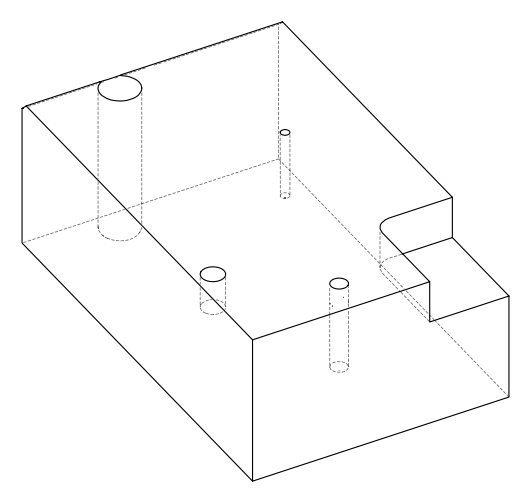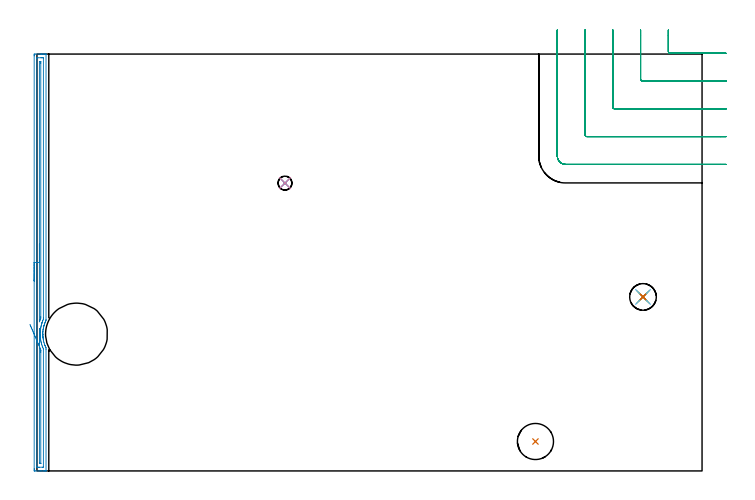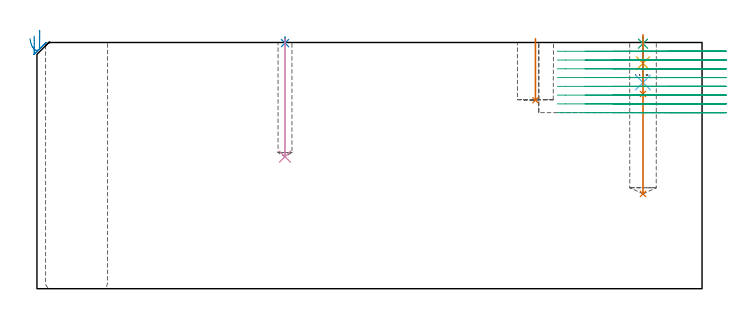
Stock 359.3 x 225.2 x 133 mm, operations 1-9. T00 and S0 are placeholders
(PLAN: 10 operations, 7 tool changes, 24.7 min)
(1 INDEXABLE_INSERT_DRILL_BLIND_HOLE_FROM_SOLID | STEP1POCKET | NXT0302_010 | 0.13 min | 9238 mm3)
(2 SPOT_DRILL | STEP1POCKET_1 | NXT0321_9005460120000 | 0.03 min | 0 mm3)
(3 SPOT_DRILL_1 | STEP1POCKET_2 | NXT0321_9005460120000 | 0.03 min | 2 mm3)
(4 DRILL_BLIND_HOLE_INTO_CENTER | STEP1POCKET_1 | UGT0301_026 | 0.26 min | 2643 mm3)
(5 DRILL_BLIND_HOLE_INTO_CENTER_1 | STEP1POCKET_2 | UGT0301_026 | 0.05 min | 426 mm3)
(6 DRILL_TO_ENLARGE_BLIND_HOLE | STEP1POCKET_2 | UGT0301_276 | 0.1 min | 2614 mm3)
(7 GUN_DRILL_BLIND_HOLE | STEP1POCKET_2 | UGT0307_011 | 0.47 min | 9753 mm3)
(8 AREA_MILL | FG_CHAMFER_SURFACE | UGT0205_001 | 5.61 min | 4615 mm3)
(9 MILL_CORNER_NOTCH_RECTANGULAR | CORNER_NOTCH_RECTANGULAR | UGT0201_094 | Follow Part, ap 5, ae 75% | 9.28 min | 230979 mm3)
(10 MILL_THROUGH_HOLE_FROM_SOLID_MATERIAL | STEP1HOLE | NXT0201_007 | Circular | 8.69 min | 116771 mm3)
(TOOL NXT0302_010 | Index. Insert Drill 19.5mm [880-D1950L25-05] | D19.5 PA176 FL98 Z2)
(TOOL NXT0321_9005460120000 | NC Spot Drill, 142deg, 12mm, Carbide, Uncoated | D12 PA142 FL30 Z2)
(TOOL UGT0301_026 | Twist Drill 7.5 mm | D7.5 PA118 FL69 Z2)
(TOOL UGT0301_276 | Twist Drill 14.4 mm | D14.4 PA118 FL114 Z2)
(TOOL UGT0307_011 | Gun Drill 14.3 mm | D14.3 PA130 FL24 Z1)
(TOOL UGT0205_001 | Chamfer Mill 20 x 3 x 45 deg. | D20 FL50 Z2)
(TOOL UGT0201_094 | End mill 20 mm | D20 FL38 Z4)
(TOOL NXT0201_007 | ENDMILL 25mm [R216.25-25050GCK54P 1620] | D25 R3 FL54 Z5)
(OP 1 INDEXABLE_INSERT_DRILL_BLIND_HOLE_FROM_SOLID)
G17 G21 G94 G90
T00 M6
G54
G17 G0 G90 X269.3 Y15.9 S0 M3
G43 Z143. H1
G94 G81 G98 Z101.8 F250. R135.
G80
M5
M2
(OP 2 SPOT_DRILL)
G17 G21 G94 G90
T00 M6
G54
G17 G0 G90 X134. Y155.5 S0 M3
G43 Z143. H0
G94 G81 G98 Z132.677 F250. R136.
G80
M5
M2
(OP 3 SPOT_DRILL_1)
G17 G21 G94 G90
T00 M6
G54
G17 G0 G90 X327.4 Y94. S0 M3
G43 Z143. H0
G94 G81 G98 Z132.385 F250. R136.
G80
M5
M2
(OP 4 DRILL_BLIND_HOLE_INTO_CENTER)
G17 G21 G94 G90
T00 M6
G54
G17 G0 G90 X134. Y155.5 S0 M3
G43 Z143. H0
G94 G81 G98 Z71.3 F250. R135.
G80
M5
M2
(OP 5 DRILL_BLIND_HOLE_INTO_CENTER_1)
G17 G21 G94 G90
T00 M6
G54
G17 G0 G90 X327.4 Y94. S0 M3
G43 Z143. H0
G94 G81 G98 Z121.75 F250. R135.
G80
M5
M2
(OP 6 DRILL_TO_ENLARGE_BLIND_HOLE)
G17 G21 G94 G90
T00 M6
G54
G17 G0 G90 X327.4 Y94. S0 M3
G43 Z143. H0
G94 G81 G98 Z111.4 F250. R135.
G80
M5
M2
(OP 7 GUN_DRILL_BLIND_HOLE)
G17 G21 G94 G90
T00 M6
G54
G17 G0 G90 X327.4 Y94. M8
G43 Z143. H0
Z137.146
S716 M3
G94 G1 Z105.212 F125. M26
G4 X.084
Z51.2 F250.
G4 X.084
G0 Z51.3
M5
M9
Z137.146
Z143.
M2
(OP 8 AREA_MILL)
G17 G21 G94 G90
T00 M6
G54
G17 G0 G90 X-1.5 Y102.6 S1061 M3
G43 Z143. H0
Z136.6
G94 G1 Y102.638 Z135.728 F250.
Y102.752 Z134.863
Y102.941 Z134.012
Y103.203 Z133.18
Y103.537 Z132.374
Y103.94 Z131.6
Y104.408 Z130.864
Y104.94 Z130.172
Y105.529 Z129.529
Y106.172 Z128.94
Y106.864 Z128.408
Y107.6 Z127.94
Y108.374 Z127.537
Y109.18 Z127.203
Y110.012 Z126.941
Y110.864 Z126.752
Y111.728 Z126.638
Y112.6 Z126.6
Y224.243
X-1.499 Y224.595 Z126.601
X-1.494 Y225.129 Z126.603
X-1.491 Y225.192 Z126.605
X-0.963 Y225.2 Z127.133
X1.7 Z129.794
X2.272 Z130.369
X2.588 Z130.684
X3.16 Z131.256
X3.475 Z131.57
X4.106 Z132.205
X4.519 Z132.618
X4.868 Y225.193 Z132.96
X4.897 Y225.19 Z132.988
X4.9 Y225.041 Z133.
Y81.812
X4.898 Y81.359 Z132.986
X4.809 Y81.161 Z132.909
X4.699 Y80.92 Z132.795
X4.659 Y80.831 Z132.756
X4.512 Y80.501 Z132.61
X4.319 Y80.028 Z132.416
X4.261 Y79.874 Z132.358
X4.152 Y79.581 Z132.247
X4.082 Y79.401 Z132.181
X3.998 Y79.135 Z132.092
X3.868 Y78.689 Z131.96
X3.825 Y78.547 Z131.92
X3.771 Y78.366 Z131.868
X3.744 Y78.271 Z131.839
X3.526 Y77.379 Z131.622
X3.475 Y77.105 Z131.574
X3.457 Y76.997 Z131.552
X3.442 Y76.904 Z131.533
X3.364 Y76.496 Z131.462
X3.363 Y76.487 Z131.46
X3.345 Y76.353 Z131.443
X3.244 Y75.595 Z131.34
X3.241 Y75.566 Z131.337
X3.201 Y75.172 Z131.298
X3.181 Y74.673 Z131.27
X3.168 Y74.128 Z131.26
X3.164 Y73.931 Z131.254
X3.163 Y73.887
Y73.812 Z131.251
Y73.803
X3.164 Y73.732 Z131.255
X3.167 Y73.621 Z131.257
X3.177 Y73.167 Z131.272
X3.185 Y72.92 Z131.279
X3.186 Y72.889 Z131.28
X3.192 Y72.774 Z131.287
X3.202 Y72.628 Z131.298
X3.232 Y72.342 Z131.329
X3.266 Y72.029 Z131.361
X3.271 Y71.996 Z131.365
X3.321 Y71.633 Z131.418
X3.391 Y71.137 Z131.487
X3.498 Y70.588 Z131.596
X3.566 Y70.245 Z131.662
X3.789 Y69.354 Z131.886
X4.067 Y68.444 Z132.166
X4.082 Y68.398 Z132.181
X4.304 Y67.832 Z132.399
X4.358 Y67.688 Z132.457
X4.363 Y67.675 Z132.462
X4.405 Y67.57 Z132.501
X4.79 Y66.679 Z132.89
X4.808 Y66.642 Z132.907
X4.897 Y66.461 Z132.988
X4.9 Y65.749 Z133.
Y0.158
X4.897 Y0.01 Z132.988
X4.868 Y0.007 Z132.96
X4.519 Y0. Z132.618
X4.105 Z132.205
X3.475 Z131.57
X2.272 Z130.369
X1.7 Z129.794
X-0.963 Y0.001 Z127.133
X-1.205 Y0.003 Z126.891
X-1.491 Y0.008 Z126.605
X-1.494 Y0.071 Z126.603
X-1.499 Y0.605 Z126.601
X-1.5 Y1.145 Z126.6
Y112.6
X-0.086 Z128.014
X-0.085 Y222.821 Z128.015
X-0.075 Y223.19 Z128.025
X0.427 Y223.198 Z128.527
X2.2 Y223.2 Z130.3
X2.588 Y223.199 Z130.688
X3.091 Y223.197 Z131.191
X3.475 Y223.19 Z131.575
X3.485 Y222.811 Z131.585
X3.486 Y222.8 Z131.586
Y82.694
X3.475 Y81.948 Z131.575
X3.438 Y81.85 Z131.538
X3.423 Y81.812 Z131.523
X3.178 Y81.219 Z131.278
X3.059 Y80.92 Z131.159
X2.93 Y80.576 Z131.03
X2.731 Y80.028 Z130.831
X2.71 Y79.966 Z130.81
X2.695 Y79.919 Z130.795
X2.588 Y79.556 Z130.688
X2.494 Y79.23 Z130.594
X2.468 Y79.135 Z130.568
X2.313 Y78.519 Z130.413
X2.246 Y78.243 Z130.346
X2.146 Y77.794 Z130.246
X2.061 Y77.35 Z130.161
X2.031 Y77.184 Z130.131
X2.007 Y77.041 Z130.107
X1.923 Y76.458 Z130.023
X1.897 Y76.26 Z129.997
X1.816 Y75.566 Z129.916
X1.807 Y75.458 Z129.907
X1.763 Y74.673 Z129.863
X1.761 Y74.612 Z129.861
X1.745 Y73.781 Z129.845
Y73.735
X1.769 Y72.889 Z129.869
X1.772 Y72.816 Z129.872
X1.802 Y72.396 Z129.902
X1.841 Y71.996 Z129.941
X1.858 Y71.838 Z129.958
X1.954 Y71.104 Z130.054
X1.973 Y70.967 Z130.073
X1.999 Y70.803 Z130.099
X2.11 Y70.211 Z130.21
X2.211 Y69.697 Z130.311
X2.303 Y69.319 Z130.403
X2.508 Y68.506 Z130.608
X2.531 Y68.427 Z130.631
X2.588 Y68.242 Z130.688
X2.814 Y67.534 Z130.914
X2.947 Y67.173 Z131.047
X3.158 Y66.642 Z131.258
X3.475 Y65.866 Z131.575
X3.485 Y65.749 Z131.585
Y65.739
Y2.379
X3.475 Y2.01 Z131.575
X2.972 Y2.002 Z131.072
X1.2 Y2. Z129.3
X0.812 Y2.001 Z128.912
X0.309 Y2.003 Z128.409
X-0.075 Y2.01 Z128.025
X-0.085 Y2.389 Z128.015
X-0.086 Y2.4 Z128.014
Y112.6
X1.328 Z129.428
X1.329 Y221.119 Z129.429
X1.332 Y221.165 Z129.432
X1.335 Y221.181 Z129.435
X1.355 Y221.19 Z129.455
X1.528 Y221.199 Z129.628
X1.7 Y221.2 Z129.8
X1.873 Y221.198 Z129.973
X1.988 Y221.193 Z130.088
X2.065 Y221.186 Z130.165
X2.067 Y221.15 Z130.167
X2.07 Y221.026 Z130.17
X2.071 Y220.652 Z130.171
X2.072 Y220.133 Z130.172
X2.071 Y83.225 Z130.171
X2.066 Y82.705 Z130.166
X2.062 Y82.522 Z130.162
X2.012 Y82.391 Z130.112
X1.786 Y81.812 Z129.886
X1.762 Y81.75 Z129.862
X1.7 Y81.585 Z129.8
X1.525 Y81.096 Z129.625
X1.464 Y80.92 Z129.564
X1.414 Y80.772 Z129.514
X1.378 Y80.671 Z129.478
X1.335 Y80.559 Z129.435
X1.332 Y80.705 Z129.432
X1.329 Y80.92 Z129.429
X1.328 Y81.023 Z129.428
Y112.6
Y113.472 Z129.466
Y114.336 Z129.58
Y115.188 Z129.769
Y116.02 Z130.031
Y116.826 Z130.365
Y117.6 Z130.768
Y118.336 Z131.237
Y119.028 Z131.768
Y119.671 Z132.357
Y120.26 Z133.001
Y120.792 Z133.693
Y121.26 Z134.428
Y121.663 Z135.202
Y121.997 Z136.008
Y122.259 Z136.84
Y122.448 Z137.692
Y122.562 Z138.557
Y122.6 Z139.428
G0 Z143.
X-3.772 Y79.12
Z135.076
G1 X-3.632 Y78.794 Z134.279
X-3.466 Y78.405 Z133.515
X-3.274 Y77.957 Z132.792
X-3.057 Y77.452 Z132.114
X-2.819 Y76.895 Z131.487
X-2.56 Y76.29 Z130.914
X-2.282 Y75.641 Z130.401
X-1.987 Y74.954 Z129.952
X-1.679 Y74.233 Z129.569
X-1.358 Y73.485 Z129.257
X-1.028 Y72.714 Z129.016
X-0.69 Y71.927 Z128.849
X-0.349 Y71.129 Z128.758
X-0.005 Y70.327 Z128.743
X0.337 Y69.527 Z128.804
X0.677 Y68.735 Z128.94
X1.01 Y67.957 Z129.151
X1.335 Y67.199 Z129.435
X1.42 Y66.999 Z129.52
X1.465 Y66.878 Z129.565
X1.548 Y66.642 Z129.648
X1.7 Y66.229 Z129.8
X1.888 Y65.749 Z129.988
X2.013 Y65.435 Z130.113
X2.058 Y65.314 Z130.158
X2.064 Y65.245 Z130.164
X2.067 Y65.116 Z130.167
X2.07 Y64.857 Z130.17
X2.071 Y64.484 Z130.171
Y63.965
Y4.174
X2.07 Y4.081 Z130.17
X2.067 Y4.035 Z130.167
X2.065 Y4.019 Z130.165
X2.045 Y4.01 Z130.145
X1.871 Y4.002 Z129.971
X1.7 Z129.8
X1.527 Y4.004 Z129.627
X1.412 Y4.009 Z129.512
X1.335 Y4.014 Z129.435
X1.333 Y4.05 Z129.433
X1.331 Y4.174 Z129.431
X1.329 Y4.547 Z129.429
Y66.794
X1.331 Y67.012 Z129.431
X1.335 Y67.199 Z129.435
X1.351 Y68.069 Z129.489
X1.367 Y68.932 Z129.619
X1.383 Y69.78 Z129.824
X1.399 Y70.607 Z130.102
X1.414 Y71.406 Z130.451
X1.428 Y72.172 Z130.868
X1.442 Y72.899 Z131.35
X1.454 Y73.581 Z131.894
X1.466 Y74.213 Z132.496
X1.477 Y74.79 Z133.15
X1.487 Y75.308 Z133.852
X1.495 Y75.762 Z134.596
X1.502 Y76.151 Z135.377
X1.508 Y76.469 Z136.189
X1.513 Y76.716 Z137.026
X1.516 Y76.889 Z137.881
X1.518 Y76.986 Z138.748
X1.519 Y77.008 Z139.62
G0 Z143.
M5
M2
(OP 9 MILL_CORNER_NOTCH_RECTANGULAR)
G17 G21 G94 G90
T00 M6
G54
G17 G0 G90 X341.1 Y238.2 S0 M3
G43 Z143. H0
Z128.262
G94 G1 Y235.2 F250.
Y226.595 F500.
G3 X342.095 Y225.6 R1.
G1 X369.292
X372.292 F250.
G0 Z143.
X326.1 Y238.2
Z128.262
G1 Y235.2
Y211.595 F500.
G3 X327.095 Y210.6 R1.
G1 X369.3
X372.3 F250.
G0 Z143.
X311.1 Y238.2
Z128.262
G1 Y235.2
Y196.595 F500.
G3 X312.095 Y195.6 R1.
G1 X369.3
X372.3 F250.
G0 Z143.
X296.1 Y238.2
Z128.262
G1 Y235.2
Y181.596 F500.
G3 X297.096 Y180.6 R1.
G1 X369.3
X372.3 F250.
G0 Z143.
X281.1 Y238.2
Z128.262
G1 Y235.2
Y170.1 F500.
G3 X285.6 Y165.6 R4.5
G1 X369.3
X372.3 F250.
G0 Z143.
X341.1 Y238.2
Z123.525
G1 Y235.2
Y226.595 F500.
G3 X342.095 Y225.6 R1.
G1 X369.292
X372.292 F250.
G0 Z143.
X326.1 Y238.2
Z123.525
G1 Y235.2
Y211.595 F500.
G3 X327.095 Y210.6 R1.
G1 X369.3
X372.3 F250.
G0 Z143.
X311.1 Y238.2
Z123.525
G1 Y235.2
Y196.595 F500.
G3 X312.095 Y195.6 R1.
G1 X369.3
X372.3 F250.
G0 Z143.
X296.1 Y238.2
Z123.525
G1 Y235.2
Y181.596 F500.
G3 X297.096 Y180.6 R1.
G1 X369.3
X372.3 F250.
G0 Z143.
X281.1 Y238.2
Z123.525
G1 Y235.2
Y170.1 F500.
G3 X285.6 Y165.6 R4.5
G1 X369.3
X372.3 F250.
G0 Z143.
X341.1 Y238.2
Z118.787
G1 Y235.2
Y226.595 F500.
G3 X342.095 Y225.6 R1.
G1 X369.292
X372.292 F250.
G0 Z143.
X326.1 Y238.2
Z118.787
G1 Y235.2
Y211.595 F500.
G3 X327.095 Y210.6 R1.
G1 X369.3
X372.3 F250.
G0 Z143.
X311.1 Y238.2
Z118.787
G1 Y235.2
Y196.595 F500.
G3 X312.095 Y195.6 R1.
G1 X369.3
X372.3 F250.
G0 Z143.
X296.1 Y238.2
Z118.787
G1 Y235.2
Y181.596 F500.
G3 X297.096 Y180.6 R1.
G1 X369.3
X372.3 F250.
G0 Z143.
X281.1 Y238.2
Z118.787
G1 Y235.2
Y170.1 F500.
G3 X285.6 Y165.6 R4.5
G1 X369.3
X372.3 F250.
G0 Z143.
X341.1 Y238.2
Z114.05
G1 Y235.2
Y226.595 F500.
G3 X342.095 Y225.6 R1.
G1 X369.292
X372.292 F250.
G0 Z143.
X326.1 Y238.2
Z114.05
G1 Y235.2
Y211.595 F500.
G3 X327.095 Y210.6 R1.
G1 X369.3
X372.3 F250.
G0 Z143.
X311.1 Y238.2
Z114.05
G1 Y235.2
Y196.595 F500.
G3 X312.095 Y195.6 R1.
G1 X369.3
X372.3 F250.
G0 Z143.
X296.1 Y238.2
Z114.05
G1 Y235.2
Y181.596 F500.
G3 X297.096 Y180.6 R1.
G1 X369.3
X372.3 F250.
G0 Z143.
X281.1 Y238.2
Z114.05
G1 Y235.2
Y170.1 F500.
G3 X285.6 Y165.6 R4.5
G1 X369.3
X372.3 F250.
G0 Z143.
X341.1 Y238.2
Z109.312
G1 Y235.2
Y226.595 F500.
G3 X342.095 Y225.6 R1.
G1 X369.292
X372.292 F250.
G0 Z143.
X326.1 Y238.2
Z109.312
G1 Y235.2
Y211.595 F500.
G3 X327.095 Y210.6 R1.
G1 X369.3
X372.3 F250.
G0 Z143.
X311.1 Y238.2
Z109.312
G1 Y235.2
Y196.595 F500.
G3 X312.095 Y195.6 R1.
G1 X369.3
X372.3 F250.
G0 Z143.
X296.1 Y238.2
Z109.312
G1 Y235.2
Y181.596 F500.
G3 X297.096 Y180.6 R1.
G1 X369.3
X372.3 F250.
G0 Z143.
X281.1 Y238.2
Z109.312
G1 Y235.2
Y170.1 F500.
G3 X285.6 Y165.6 R4.5
G1 X369.3
X372.3 F250.
G0 Z143.
X341.1 Y238.2
Z104.575
G1 Y235.2
Y226.595 F500.
G3 X342.095 Y225.6 R1.
G1 X369.292
X372.292 F250.
G0 Z143.
X326.1 Y238.2
Z104.575
G1 Y235.2
Y211.595 F500.
G3 X327.095 Y210.6 R1.
G1 X369.3
X372.3 F250.
G0 Z143.
X311.1 Y238.2
Z104.575
G1 Y235.2
Y196.595 F500.
G3 X312.095 Y195.6 R1.
G1 X369.3
X372.3 F250.
G0 Z143.
X296.1 Y238.2
Z104.575
G1 Y235.2
Y181.596 F500.
G3 X297.096 Y180.6 R1.
G1 X369.3
X372.3 F250.
G0 Z143.
X281.1 Y238.2
Z104.575
G1 Y235.2
Y170.1 F500.
G3 X285.6 Y165.6 R4.5
G1 X369.3
X372.3 F250.
G0 Z143.
X341.1 Y238.2
Z99.837
G1 Y235.2
Y226.595 F500.
G3 X342.095 Y225.6 R1.
G1 X369.292
X372.292 F250.
G0 Z143.
X326.1 Y238.2
Z99.837
G1 Y235.2
Y211.595 F500.
G3 X327.095 Y210.6 R1.
G1 X369.3
X372.3 F250.
G0 Z143.
X311.1 Y238.2
Z99.837
G1 Y235.2
Y196.595 F500.
G3 X312.095 Y195.6 R1.
G1 X369.3
X372.3 F250.
G0 Z143.
X296.1 Y238.2
Z99.837
G1 Y235.2
Y181.596 F500.
G3 X297.096 Y180.6 R1.
G1 X369.3
X372.3 F250.
G0 Z143.
X281.1 Y238.2
Z99.837
G1 Y235.2
Y170.1 F500.
G3 X285.6 Y165.6 R4.5
G1 X369.3
X372.3 F250.
G0 Z143.
X341.1 Y238.2
Z95.1
G1 Y235.2
Y226.595 F500.
G3 X342.095 Y225.6 R1.
G1 X369.292
X372.292 F250.
G0 Z143.
X326.1 Y238.2
Z95.1
G1 Y235.2
Y211.595 F500.
G3 X327.095 Y210.6 R1.
G1 X369.3
X372.3 F250.
G0 Z143.
X311.1 Y238.2
Z95.1
G1 Y235.2
Y196.595 F500.
G3 X312.095 Y195.6 R1.
G1 X369.3
X372.3 F250.
G0 Z143.
X296.1 Y238.2
Z95.1
G1 Y235.2
Y181.596 F500.
G3 X297.096 Y180.6 R1.
G1 X369.3
X372.3 F250.
G0 Z143.
X281.1 Y238.2
Z95.1
G1 Y235.2
Y170.1 F500.
G3 X285.6 Y165.6 R4.5
G1 X369.3
X372.3 F250.
G0 Z143.
M5
M2
